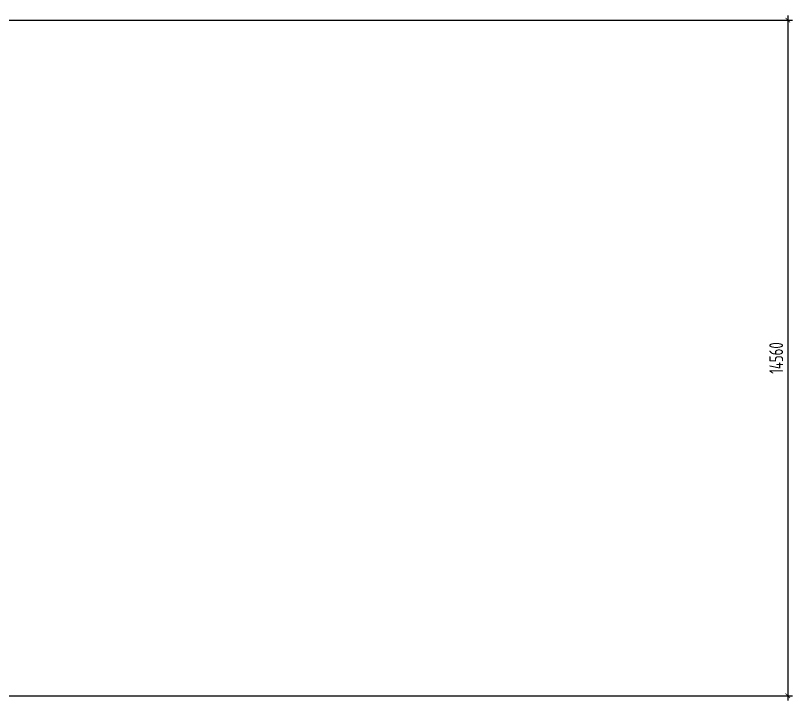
# Model space of a CAD drawing. Extents: x -116116 to 163606, y 26244 to 140307.
# Drawn here: x 146864 to 163606, y 52788 to 67547 of the extents above; entities that cross this region are included whole.
import ezdxf

# ---------------------------------------------------------------- set-up
doc = ezdxf.new("R2010")
doc.units = 0
doc.header["$LTSCALE"] = 1000
doc.layers.get('0').update_dxf_attribs({"linetype": 'CONTINUOUS'})
doc.layers.get('Defpoints').update_dxf_attribs({"linetype": 'CONTINUOUS'})
doc.layers.add('DIM', color=3, linetype='CONTINUOUS', lineweight=0)
doc.styles.add('TSSD_Dimension', font='tssdeng.shx', dxfattribs={"width": 0.7, "bigfont": 'hztxt.shx'})
doc.dimstyles.new('TSSD_100_100', dxfattribs={"dimtxt": 300, "dimasz": 100, "dimexe": 100, "dimexo": 250, "dimgap": 100, "dimtad": 1, "dimdec": 0, "dimzin": 0, "dimdsep": 46, "dimtxsty": 'TSSD_Dimension', "dimblk": 'ARCHTICK', "dimblk1": 'ARCHTICK', "dimblk2": 'ARCHTICK', "dimcen": 0, "dimdle": 100, "dimclrt": 7, "dimadec": 0, "dimazin": 0, "dimtfac": 1, "dimtdec": 0, "dimtix": 1, "dimtmove": 2, "dimatfit": 3, "dimfxl": 1, "dimtolj": 1, "dimtzin": 0, "dimarcsym": 0})

# ---------------------------------------------------------------- blocks, each defined once
blk = doc.blocks.new('_ArchTick')
at = {"color": 0, "linetype": 'ByBlock', "const_width": 0.15}
blk.add_lwpolyline([(-0.5, -0.5), (0.5, 0.5)], dxfattribs=at)
blk = doc.blocks.new('*D416')
at = {"layer": 'Defpoints', "color": 0, "transparency": 16777216}
for p in [(133933, 67447), (133933, 52888), (163506, 52888)]:
    blk.add_point(p, dxfattribs=at)
at = {"layer": 'DIM', "color": 0, "lineweight": -2, "transparency": 16777216}
for p, q in [((163506, 67547), (163506, 52788)), ((134183, 67447), (163606, 67447)), ((134183, 52888), (163606, 52888))]:
    blk.add_line(p, q, dxfattribs=at)
at = {"layer": 'DIM', "color": 0, "lineweight": -2, "transparency": 16777216, "xscale": 100, "yscale": 100, "zscale": 100}
for p, rotation in [((163506, 67447), 90), ((163506, 52888), 270)]:
    blk.add_blockref('_ArchTick', p, dxfattribs=dict(at, rotation=rotation))
at = {"layer": 'DIM', "color": 7, "transparency": 16777216, "insert": (163256, 60167), "char_height": 300, "attachment_point": 5, "rotation": 90, "style": 'TSSD_Dimension'}
blk.add_mtext('\\A1;14560', dxfattribs=at)

msp = doc.modelspace()

# ---------------------------------------------------------------- dimensions: what is measured, and where the dimension line sits
at = {"layer": 'DIM'}
dim = msp.add_linear_dim(base=(163506.47286, 52887.5495), p1=(133932.65143, 67447.17933), p2=(133932.65143, 52887.5495), angle=90, dimstyle='TSSD_100_100', dxfattribs=at)
dim.commit()
dim.dimension.update_dxf_attribs({"geometry": '*D416', "text_midpoint": (163256.47286, 60167.36441)})

doc.saveas('drawing.dxf')
